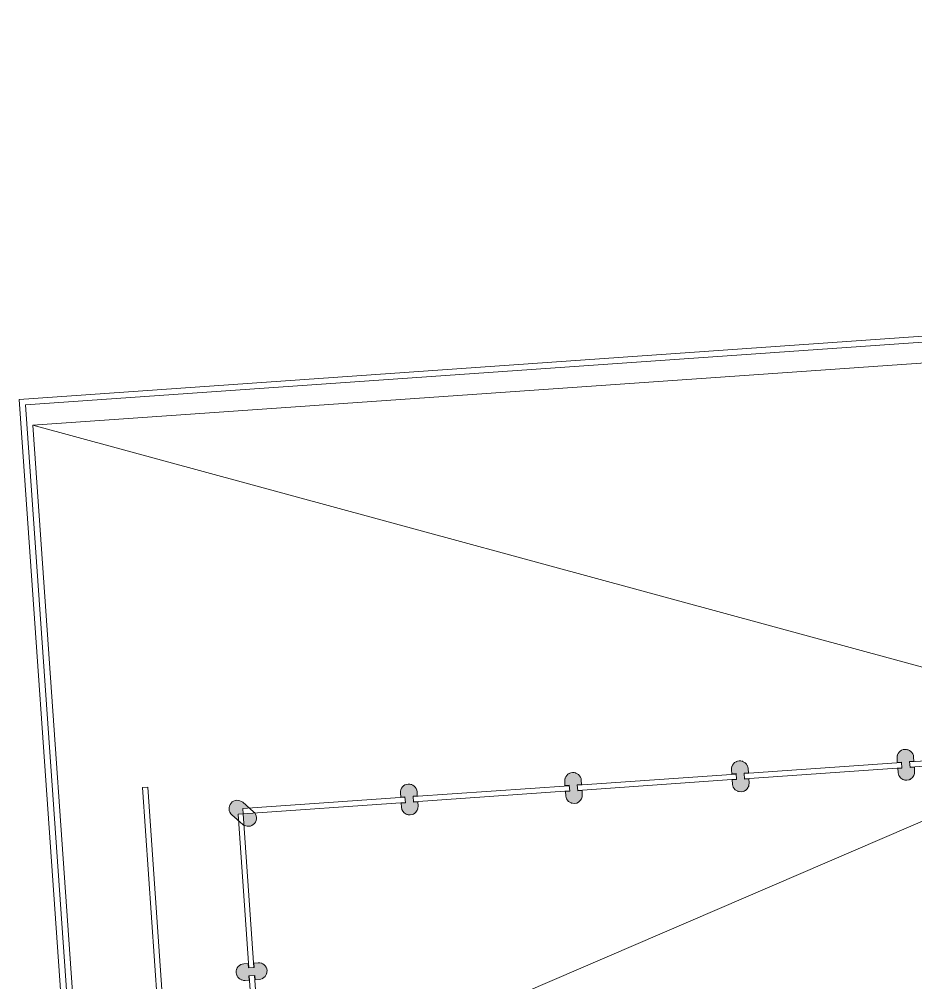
# Model space of a CAD drawing. Header units: millimetres. Extents: x 306 to 836129804, y -168137 to 818603917.
# Drawn here: x 833878873 to 833886409, y 817951346 to 817959443 of the extents above; entities that cross this region are included whole.
import ezdxf

# ---------------------------------------------------------------- set-up
doc = ezdxf.new("R2010")
doc.units = ezdxf.units.MM
doc.header["$LTSCALE"] = 3
for name, color, linetype, lineweight in [('A-010-M_LINE', 251, 'Continuous', 13), ('A-214-M_CURT_WALL', 251, 'Continuous', 13), ('A-215-M_CURT_PANEL', 251, 'Continuous', 13), ('A-280-M_COLUMN', 251, 'Continuous', 13), ('A-340-M_RAILING', 251, 'Continuous', 13), ('A-810-M_ROOMS', 251, 'Continuous', 13), ('Z-060-M_DETAIL', 253, 'Continuous', 5)]:
    doc.layers.add(name, color=color, linetype=linetype, lineweight=lineweight)
doc.layers.add('UAJ-00XREF', color=7, linetype='Continuous')

# ---------------------------------------------------------------- blocks, each defined once
blk = doc.blocks.new('Top Rail Type - Top Rail_Internal_-14509061-0300')
at = {"layer": 'A-340-M_RAILING'}
for p, q in [((77300.4, 31606.2), (92817, 31606.2)), ((77300.4, 25558.2), (77300.4, 31606.2)), ((92817, 31606.2), (92817, 31556.2)), ((77350.4, 31556.2), (92817, 31556.2)), ((77350.4, 25558.2), (77350.4, 31556.2))]:
    blk.add_line(p, q, dxfattribs=at)
blk = doc.blocks.new('System Panel - ARC_Glazed-19402080-0300')
at = {"layer": 'A-215-M_CURT_PANEL', "lineweight": 9}
for p, q in [((1350, 44), (-1350, 44)), ((-1350, 44), (-1350, 0)), ((-1350, 0), (1350, 0)), ((1350, 0), (1350, 44))]:
    blk.add_line(p, q, dxfattribs=at)
blk = doc.blocks.new('System Panel - ARC_Glazed-41397814-0300')
at = {"layer": 'A-215-M_CURT_PANEL', "lineweight": 9}
for p, q in [((646.9, 0), (-646.9, 0)), ((-646.9, 0), (-646.9, -44)), ((-646.9, -44), (646.9, -44))]:
    blk.add_line(p, q, dxfattribs=at)
blk = doc.blocks.new('System Panel - ARC_Glazed-41397822-0300')
at = {"layer": 'A-215-M_CURT_PANEL', "lineweight": 9}
for p, q in [((221.7, 0), (-626, 0)), ((221.7, -44), (221.7, 0)), ((-626, -44), (221.7, -44))]:
    blk.add_line(p, q, dxfattribs=at)
blk = doc.blocks.new('Circular Mullion - Type A-27605860-0300')
at = {"layer": 'A-214-M_CURT_WALL'}
blk.add_hatch(color=256, dxfattribs=at).paths.add_polyline_path([(-70, -82.5), (-70, -47.5), (-34, -47.5), (-35, 2.5), (-70, 2.5), (-70, 37.5), (-64.3, 63.6), (-60.6, 72.5), (-49.5, 87), (-26.8, 101.5), (-18.1, 105.1), (0, 107.5), (23.8, 102.8), (35, 98.1), (49.5, 87), (63, 66.8), (67.6, 55.6), (70, 29), (70, 2.5), (34, 2.5), (35, -47.5), (70, -47.5), (70, -82.5), (64.3, -108.6), (60.6, -117.5), (49.5, -132), (26.8, -146.5), (18.1, -150.1), (0, -152.5), (-23.8, -147.8), (-35, -143.1), (-49.5, -132), (-63, -111.8), (-67.6, -100.6)], flags=0)
at = {"layer": 'Z-060-M_DETAIL'}
for p, q in [((-70, 37.5), (-70, 2.5)), ((-70, 2.5), (-34, 2.5)), ((-34, 2.5), (-34, -47.5)), ((34, -47.5), (34, 2.5)), ((34, 2.5), (70, 2.5)), ((70, 2.5), (70, 37.5)), ((-34, -47.5), (-70, -47.5)), ((-70, -47.5), (-70, -82.5)), ((70, -47.5), (34, -47.5)), ((70, -82.5), (70, -47.5))]:
    blk.add_line(p, q, dxfattribs=at)
for centre, start, end in [((0, 37.5), 360, 180), ((0, -82.5), 180, 360)]:
    blk.add_arc(centre, 70, start, end, dxfattribs=at)
blk = doc.blocks.new('Circular Mullion - CERAMIC_MULLIONS Multimedia Lounge-41397813-0300')
at = {"layer": 'A-214-M_CURT_WALL', "lineweight": 9}
for centre, start, end in [((0, 82.5), 154.97124, 160.02876), ((0, 82.5), 109.97124, 115.02876), ((0, 82.5), 64.97124, 70.02876), ((0, 82.5), 19.97124, 25.02876), ((0, -37.5), 199.97124, 205.02876), ((0, -37.5), 334.97124, 340.02876), ((0, -37.5), 244.97124, 250.02876), ((0, -37.5), 289.97124, 295.02876)]:
    blk.add_arc(centre, 70, start, end, dxfattribs=at)
blk = doc.blocks.new('System Panel - ARC_Glazed-41397829-0300')
at = {"layer": 'A-215-M_CURT_PANEL', "lineweight": 9}
for p, q in [((663.3, 0), (-663.3, 0)), ((-663.3, -44), (663.3, -44))]:
    blk.add_line(p, q, dxfattribs=at)
blk = doc.blocks.new('System Panel - ARC_Glazed-41397827-0300')
at = {"layer": 'A-215-M_CURT_PANEL', "lineweight": 9}
for p, q in [((663.5, 0), (-663.5, 0)), ((-663.5, -44), (663.5, -44))]:
    blk.add_line(p, q, dxfattribs=at)
blk = doc.blocks.new('System Panel - ARC_Glazed-41397830-0300')
at = {"layer": 'A-215-M_CURT_PANEL', "lineweight": 9}
for p, q in [((683, 0), (-683, 0)), ((683, -44), (683, 0)), ((-683, -44), (683, -44))]:
    blk.add_line(p, q, dxfattribs=at)
blk = doc.blocks.new('System Panel - ARC_Glazed-41397831-0300')
at = {"layer": 'A-215-M_CURT_PANEL', "lineweight": 9}
for p, q in [((658.3, 0), (-658.3, 0)), ((-658.3, -44), (658.3, -44))]:
    blk.add_line(p, q, dxfattribs=at)
blk = doc.blocks.new('Circular Mullion - CERAMIC_MULLIONS Multimedia Lounge-41397800-0300')
at = {"layer": 'A-214-M_CURT_WALL', "lineweight": 9}
for centre, start, end in [((0, 82.5), 154.97124, 160.02876), ((0, 82.5), 109.97124, 115.02876), ((0, 82.5), 64.97124, 70.02876), ((0, 82.5), 19.97124, 25.02876), ((0, -37.5), 199.97124, 205.02876), ((0, -37.5), 334.97124, 340.02876), ((0, -37.5), 244.97124, 250.02876), ((0, -37.5), 289.97124, 295.02876)]:
    blk.add_arc(centre, 70, start, end, dxfattribs=at)
blk = doc.blocks.new('System Panel - ARC_Glazed-41397834-0300')
at = {"layer": 'A-215-M_CURT_PANEL', "lineweight": 9}
for p, q in [((668.7, 0), (-668.7, 0)), ((-668.7, -44), (668.7, -44))]:
    blk.add_line(p, q, dxfattribs=at)
blk = doc.blocks.new('Multimedia Corner Mullions - Multimedia Corner Mullions-29522875-0300')
at = {"layer": 'A-280-M_COLUMN'}
h = blk.add_hatch(color=10, dxfattribs=at)
h.paths.add_polyline_path([(78975.6, 27892.6), (79002.1, 27898.3), (79024.4, 27913.7), (79039.1, 27936.4), (79044.2, 27963), (79038.8, 27989.5), (79031.2, 28000.8), (78936, 28000.8), (78936, 27905.5), (78948.9, 27897.3)], flags=0)
h.paths.add_polyline_path([(78892, 27945.8), (78892, 28000.8), (78936, 28000.8), (78936, 28044.8), (78990.8, 28045), (78938.7, 28097.1), (78916, 28112.2), (78889.2, 28117.6), (78862.4, 28112.2), (78839.7, 28097.1), (78824.5, 28074.2), (78819.7, 28045), (78824.6, 28020.8), (78839.7, 27998.1)], flags=0)
h = blk.add_hatch(color=10, dxfattribs=at)
h.paths.add_polyline_path([(94243.7, 27884.1), (94270.5, 27889.4), (94286, 27901.6), (94286, 28000.8), (94192.3, 28000.8), (94179, 27980.9), (94173.7, 27954.1), (94179, 27927.3), (94194.2, 27904.6), (94216.9, 27889.4)], flags=0)
h.paths.add_polyline_path([(94330, 27941.4), (94378.1, 27989.6), (94393.2, 28012.1), (94398.3, 28040.3), (94393.2, 28065.8), (94376, 28089.9), (94351.7, 28104.4), (94330, 28109.1), (94303.4, 28104.4), (94280.5, 28089.9), (94235.4, 28044.8), (94286, 28044.8), (94286, 28000.8), (94330, 28000.8), (94330, 27989.6)], flags=0)
at = {"layer": 'A-280-M_COLUMN', "lineweight": 9}
for p, q in [((79023.7, 28012.1), (78938.7, 28097.1)), ((94280.5, 28089.9), (94194.2, 28003.6)), ((78839.7, 27998.1), (78926.1, 27911.7)), ((94293.2, 27904.6), (94378.1, 27989.6))]:
    blk.add_line(p, q, dxfattribs=at)
for centre, start, end in [((78889.2, 28047.6), 45, 225), ((94328.7, 28039.1), 315, 133.48098), ((78974.2, 27962.5), 226.51902, 45), ((94243.7, 27954.1), 135, 315)]:
    blk.add_arc(centre, 70, start, end, dxfattribs=at)
blk = doc.blocks.new('3A35X-MAGP-P-MP-00')
at = {"layer": 'A-010-M_LINE'}
for p, q in [((834476913, 817957301.5), (834460689.5, 817950328.3)), ((834458740.7, 817956031.1), (834475829.6, 817951386.7))]:
    blk.add_line(p, q, dxfattribs=at)
at = {"layer": 'A-810-M_ROOMS', "flags": 128}
blk.add_lwpolyline([(834459163.3, 817949985.9), (834458740.7, 817956031.1), (834474194.6, 817957111.5), (834474037.7, 817959356), (834475284.7, 817959443.2), (834475441.6, 817957198.7), (834477312.1, 817957329.4), (834477857.4, 817949528.4)], dxfattribs=at)
at = {"layer": 'A-214-M_CURT_WALL', "extrusion": (0, 0, -1)}
for p, rotation in [((-834466079.7, 817953155.6), 176.0010914742286), ((-834464688.1, 817953058.3), 176.0010914742286), ((-834463286, 817952960.3), 176.0010914742286), ((-834461904.9, 817952863.7), 176.0010914742286), ((-834460600.9, 817951441.5), 86.00109147422872)]:
    blk.add_blockref('Circular Mullion - Type A-27605860-0300', p, dxfattribs=dict(at, rotation=rotation))
at = {"layer": 'A-215-M_CURT_PANEL'}
for name, p, rotation in [('System Panel - ARC_Glazed-41397829-0300', (834466775.2, 817953204.2), 183.9989085257713), ('System Panel - ARC_Glazed-41397827-0300', (834465383.9, 817953107), 183.9989085257713), ('System Panel - ARC_Glazed-41397834-0300', (834463987.1, 817953009.3), 183.9989085257713), ('System Panel - ARC_Glazed-19402080-0300', (834459755.3, 817951641.2), 273.9989085257714), ('System Panel - ARC_Glazed-41397831-0300', (834462595.4, 817952912), 183.9989085257713), ('System Panel - ARC_Glazed-41397830-0300', (834461189.6, 817952813.7), 183.9989085257713), ('System Panel - ARC_Glazed-41397814-0300', (834460553.4, 817952120.8), 273.9989085257712), ('System Panel - ARC_Glazed-41397822-0300', (834460646.9, 817950783.1), 273.9989085257712)]:
    blk.add_blockref(name, p, dxfattribs=dict(at, rotation=rotation))
at = {"layer": 'A-280-M_COLUMN', "rotation": 3.998908525771384}
blk.add_blockref('Multimedia Corner Mullions - Multimedia Corner Mullions-29522875-0300', (834383717.2, 817919328.7), dxfattribs=at)
at = {"layer": 'A-340-M_RAILING', "rotation": 3.998908525771384}
blk.add_blockref('Top Rail Type - Top Rail_Internal_-14509061-0300', (834383717.2, 817919328.7), dxfattribs=at)
at = {"layer": 'Z-060-M_DETAIL', "extrusion": (0, 0, -1)}
for name, p, rotation in [('Circular Mullion - CERAMIC_MULLIONS Multimedia Lounge-41397800-0300', (-834466079.7, 817953155.6), 356.0010914742286), ('Circular Mullion - CERAMIC_MULLIONS Multimedia Lounge-41397800-0300', (-834464688.1, 817953058.3), 356.0010914742286), ('Circular Mullion - CERAMIC_MULLIONS Multimedia Lounge-41397800-0300', (-834463286, 817952960.3), 356.0010914742286), ('Circular Mullion - CERAMIC_MULLIONS Multimedia Lounge-41397800-0300', (-834461904.9, 817952863.7), 356.0010914742286), ('Circular Mullion - CERAMIC_MULLIONS Multimedia Lounge-41397813-0300', (-834460600.9, 817951441.5), 266.0010914742286)]:
    blk.add_blockref(name, p, dxfattribs=dict(at, rotation=rotation))

msp = doc.modelspace()

# ---------------------------------------------------------------- block references
at = {"layer": 'UAJ-00XREF', "ltscale": 0.5}
msp.add_blockref('3A35X-MAGP-P-MP-00', (-579752.6, 0), dxfattribs=at)

doc.saveas('drawing.dxf')
